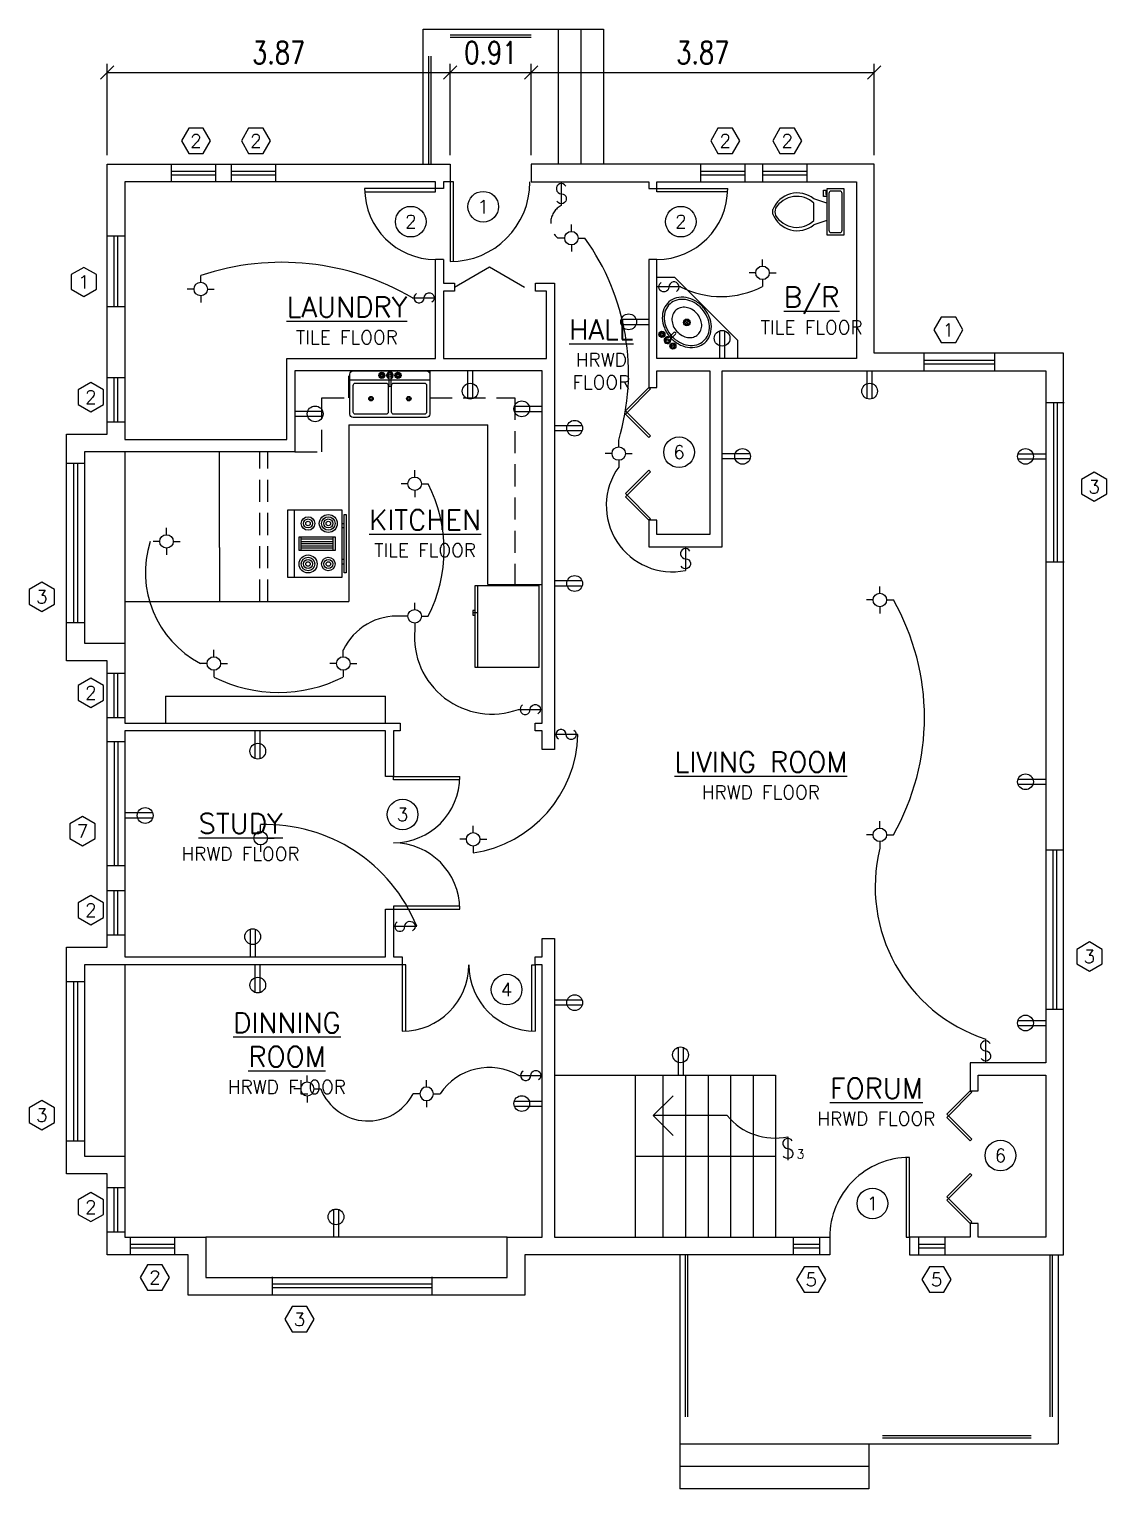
# Model space of a CAD drawing. Header units: metres. Extents: x 121.8 to 148.1, y 162.4 to 178.8.
# Drawn here: x 121.84 to 134, y 162.36 to 178.83 of the extents above; entities that cross this region are included whole.
import ezdxf
from ezdxf.enums import TextEntityAlignment as Align

# ---------------------------------------------------------------- set-up
doc = ezdxf.new("R2010")
doc.units = ezdxf.units.M
doc.linetypes.add('DASHED2', pattern=[0.375, 0.25, -0.125])
doc.linetypes.add('HIDDEN', pattern=[0.375, 0.25, -0.125])
for name, color, linetype in [('Appliances', 3, 'Continuous'), ('Cabinetry', 95, 'Continuous'), ('Deck', 4, 'Continuous'), ('Dimensions', 1, 'Continuous'), ('Doors', 155, 'Continuous'), ('Lighting', 1, 'Continuous'), ('Power', 6, 'Continuous'), ('Stairs', 203, 'Continuous'), ('Text', 7, 'Continuous'), ('Walls', 7, 'Continuous'), ('Windows', 5, 'Continuous')]:
    doc.layers.add(name, color=color, linetype=linetype)
doc.styles.add('ATTR', font='romans.shx', dxfattribs={"width": 0.8, "height": 0.24})
doc.styles.add('SIMPLEX8', font='simplex.shx', dxfattribs={"width": 0.8})
doc.styles.get("Standard").update_dxf_attribs({"font": 'romans.shx'})
doc.dimstyles.new('M-100', dxfattribs={"dimtxt": 0.25, "dimasz": 0.15, "dimexe": 0.1, "dimexo": 0.1, "dimgap": 0.1, "dimtad": 1, "dimzin": 0, "dimdsep": 46, "dimtxsty": 'SIMPLEX8', "dimblk1": 'OBLIQUE', "dimblk2": 'OBLIQUE', "dimsah": 1, "dimcen": 0.09, "dimclrd": 256, "dimclre": 256, "dimclrt": 256, "dimadec": 0, "dimazin": 0, "dimtfac": 1, "dimtdec": 1, "dimtofl": 0, "dimtmove": 0, "dimatfit": 3, "dimldrblk": 'OBLIQUE', "dimfxl": 1, "dimtolj": 1, "dimtzin": 0, "dimarcsym": 0})

# ---------------------------------------------------------------- blocks, each defined once
blk = doc.blocks.new('*B17')
for p, q in [((0.241, -0.152), (0.241, -0.051)), ((-0.254, -0.216), (-0.203, -0.216)), ((-0.254, -0.241), (-0.254, -0.216)), ((-0.178, -0.241), (-0.254, -0.241)), ((-0.203, -0.216), (-0.203, -0.203)), ((-0.178, -0.203), (-0.178, -0.241)), ((-0.102, -0.203), (-0.152, -0.356)), ((0.102, -0.203), (0.152, -0.356)), ((0.102, -0.356), (-0.102, -0.356))]:
    blk.add_line(p, q)
blk.add_lwpolyline([(0.267, -0.203), (0.267, 0), (-0.267, 0), (-0.267, -0.203)], close=True)
for points in [[(-0.241, -0.051), (-0.241, -0.152)], [(0.216, -0.025), (-0.216, -0.025)], [(-0.216, -0.178), (0.216, -0.178)]]:
    blk.add_lwpolyline(points)
for centre, radius, start, end in [((-0.219, -0.048), 0.0225, 81.8699, 188.1301), ((-0.219, -0.156), 0.0225, 171.8699, 278.1301), ((0.219, -0.048), 0.0225, 351.8699, 98.1301), ((0.219, -0.156), 0.0225, 261.8699, 8.1301), ((0.089, -0.548), 0.309, 141.4691, 247.9714), ((0.107, -0.554), 0.288, 136.3677, 238.9468), ((-0.089, -0.548), 0.309, 292.0284, 38.5307), ((-0.107, -0.554), 0.288, 301.053, 43.6321), ((0, -0.708), 0.102, 245.7318, 294.2682), ((0, -0.737), 0.102, 254.8605, 285.1395)]:
    blk.add_arc(centre, radius, start, end)
blk = doc.blocks.new('Faucet - top')
for p, q in [((-4.107, 0.125), (-4.375, 0.125)), ((-3.75, 0.4788), (-3.75, 0.75)), ((-3.5, 0.482), (-3.5, 0.75)), ((-3.1461, 0.125), (-2.875, 0.125)), ((3.143, 0.125), (2.875, 0.125)), ((3.5, 0.4788), (3.5, 0.75)), ((3.75, 0.482), (3.75, 0.75)), ((4.1039, 0.125), (4.375, 0.125)), ((-4.1039, -0.125), (-4.375, -0.125)), ((-3.75, -0.4821), (-3.75, -0.75)), ((-3.5, -0.4789), (-3.5, -0.75)), ((-3.143, -0.125), (-2.875, -0.125)), ((-0.5, -0.8639), (-0.5, -4.5)), ((0.5, -4.5), (0.5, -0.8631)), ((3.1461, -0.125), (2.875, -0.125)), ((3.5, -0.4821), (3.5, -0.75)), ((3.75, -0.4789), (3.75, -0.75)), ((4.107, -0.125), (4.375, -0.125))]:
    blk.add_line(p, q)
for centre, radius in [((-3.625, 0), 1.375), ((-4.625, 0), 0.2795), ((-3.625, 0), 0.5), ((-3.625, 1), 0.2795), ((-2.625, 0), 0.2795), ((0, 0), 0.5), ((3.625, 0), 1.375), ((2.625, 0), 0.2795), ((3.625, 0), 0.5), ((3.625, 1), 0.2795), ((4.625, 0), 0.2795), ((-3.625, -1), 0.2795), ((3.625, -1), 0.2795)]:
    blk.add_circle(centre, radius)
for centre, radius, start, end in [((-3.625, 0), 1, 105.2407, 164.2093), ((-3.625, 0), 1, 16.44125, 74.07887), ((0, 0), 1.5, 289.6514, 250.3603), ((0, 0), 1, 300.3431, 239.7554), ((3.625, 0), 1, 106.12, 164.0884), ((3.625, 0), 1, 16.23422, 73.90469), ((-3.625, 0), 1, 196.2342, 253.9047), ((-3.625, 0), 1, 286.12, 344.0884), ((0, -4.5), 0.5, 180, 0), ((3.625, 0), 1, 196.4413, 254.0789), ((3.625, 0), 1, 285.2407, 344.2093)]:
    blk.add_arc(centre, radius, start, end)
blk = doc.blocks.new('*B18')
for p, q in [((-0.027, -0.301), (0.024, -0.301)), ((-0.002, -0.275), (-0.002, -0.326))]:
    blk.add_line(p, q)
at = {"linetype": 'Continuous'}
for points in [[(-0.312, -0.291, 0.117634), (-0.293, -0.386, 0.104469), (-0.227, -0.474, 0.090016), (-0.131, -0.531, 0.08192), (-0.01, -0.555, 0.08192), (0.112, -0.539, 0.090016), (0.212, -0.488, 0.104469), (0.283, -0.405, 0.117634), (0.309, -0.311, 0.117634), (0.289, -0.215, 0.104469), (0.224, -0.128, 0.090016), (0.127, -0.07, 0.08192), (0.006, -0.046, 0.08192), (-0.116, -0.063, 0.090016), (-0.216, -0.114, 0.104469), (-0.287, -0.197, 0.117634)], [(-0.288, -0.297, 0.118622), (-0.269, -0.383, 0.104678), (-0.207, -0.462, 0.089562), (-0.117, -0.513, 0.081185), (-0.005, -0.533, 0.081185), (0.108, -0.516, 0.089562), (0.199, -0.468, 0.104678), (0.263, -0.391, 0.118622), (0.285, -0.305, 0.118622), (0.265, -0.218, 0.104678), (0.203, -0.139, 0.089562), (0.114, -0.088, 0.081185), (0.002, -0.068, 0.081185), (-0.111, -0.085, 0.089562), (-0.202, -0.134, 0.104678), (-0.266, -0.211, 0.118622)], [(-0.19, -0.299, 0.118283), (-0.177, -0.356, 0.104607), (-0.136, -0.408, 0.089718), (-0.077, -0.441, 0.081436), (-0.003, -0.454, 0.081436), (0.07, -0.443, 0.089718), (0.13, -0.411, 0.104607), (0.172, -0.36, 0.118283), (0.187, -0.303, 0.118283), (0.174, -0.246, 0.104607), (0.133, -0.194, 0.089718), (0.074, -0.16, 0.081436), (0, -0.147, 0.081436), (-0.074, -0.159, 0.089718), (-0.134, -0.191, 0.104607), (-0.176, -0.242, 0.118283)]]:
    blk.add_lwpolyline(points, format="xyb", close=True, dxfattribs=at)
for radius in [0.0381, 0.0254]:
    blk.add_circle((-0.002, -0.301), radius)
at = {"xscale": 0.0254000000000012, "yscale": 0.0254000000000012, "zscale": 0.0254000000000012}
blk.add_blockref('Faucet - top', (0, 0), dxfattribs=at)
blk = doc.blocks.new('*B24')
for p, q in [((0, -0.686), (0.914, -0.686)), ((0.279, -0.711), (0.279, -0.737)), ((0.279, -0.737), (0.33, -0.737)), ((0.305, -0.686), (0.305, -0.737)), ((0.33, -0.737), (0.33, -0.711))]:
    blk.add_line(p, q)
blk.add_lwpolyline([(0, -0.711), (0, 0), (0.914, 0), (0.914, -0.711)], close=True)
blk = doc.blocks.new('*B19')
blk.add_line((-0.4572, -0.1016), (0.4572, -0.1016))
for points in [[(-0.4572, -0.4953), (-0.4572, -0.0381, -0.41421356), (-0.4191, 0), (0.4191, 0, -0.41421356), (0.4572, -0.0381), (0.4572, -0.4953, -0.41421356), (0.4191, -0.5334), (-0.4191, -0.5334, -0.41421356)], [(-0.3937, -0.4953, -0.41421356), (-0.4191, -0.4699), (-0.4191, -0.1651, -0.41421356), (-0.3937, -0.1397), (-0.04445, -0.1397, -0.41421356), (-0.01905, -0.1651), (-0.01905, -0.4699, -0.41421356), (-0.04445, -0.4953)], [(0.04445, -0.4953, -0.41421356), (0.01905, -0.4699), (0.01905, -0.1651, -0.41421356), (0.04445, -0.1397), (0.3937, -0.1397, -0.41421356), (0.4191, -0.1651), (0.4191, -0.4699, -0.41421356), (0.3937, -0.4953)]]:
    blk.add_lwpolyline(points, format="xyb", close=True)
for centre, radius in [((-0.2159, -0.3175), 0.0254), ((-0.2159, -0.3175), 0.0127), ((0.2159, -0.3175), 0.0254), ((0.2159, -0.3175), 0.0127)]:
    blk.add_circle(centre, radius)
at = {"xscale": 0.02540000000000031, "yscale": 0.02540000000000031, "zscale": 0.02540000000000031}
blk.add_blockref('Faucet - top', (0, -0.0508), dxfattribs=at)
blk = doc.blocks.new('*B23')
for p, q in [((-15, -3), (15, -3)), ((-3, -6), (3, -6)), ((-2, -20), (-2, -6)), ((-1, -6), (-1, -20)), ((0, -20), (0, -6)), ((1, -6), (1, -20)), ((2, -20), (2, -6)), ((-9, -24), (-9, -25)), ((-7, -25), (-7, -24)), ((3, -20), (-3, -20)), ((7, -25), (7, -24)), ((9, -24), (9, -25))]:
    blk.add_line(p, q)
for points in [[(-15, -24), (-15, 0), (15, 0), (15, -24)], [(-3, -21), (-3, -5), (3, -5), (3, -21)], [(-13, -26), (-13, -25), (13, -25), (13, -26)]]:
    blk.add_lwpolyline(points, close=True)
for centre, radius in [((-9, -9), 4), ((-9, -9), 3), ((9, -9), 3), ((-9, -9), 2), ((-9, -9), 1), ((9, -9), 2), ((9, -9), 1), ((-9, -18), 3), ((-9, -18), 2), ((-9, -18), 1), ((9, -18), 4), ((9, -18), 3), ((9, -18), 2), ((9, -18), 1)]:
    blk.add_circle(centre, radius)
blk = doc.blocks.new('Receptacle')
for p, q in [((12.31, 1.12), (0, 1.12)), ((12.31, -1.12), (0, -1.12))]:
    blk.add_line(p, q)
blk.add_circle((9, 0), 3.5)
blk = doc.blocks.new('*B20')
blk.add_line((0, 0), (0, -10.5))
blk.add_lwpolyline([(1.95, -1.88, 1.732051), (0, -5.25, -1.732051), (-1.95, -8.62, -1.732051)], format="xyb")
at = {"style": 'ATTR', "width": 0.8, "flags": 9}
blk.add_attdef('ESTCODE', (0, 0), '', height=0.00003, dxfattribs=at)
blk = doc.blocks.new('Lighting fixture')
for p, q in [((-3, 0), (-6, 0)), ((0, 3), (0, 6)), ((3, 0), (6, 0)), ((0, -3), (0, -6))]:
    blk.add_line(p, q)
blk.add_circle((0, 0), 3)
blk = doc.blocks.new('*B22')
blk.add_line((0, 0), (0, -10.5))
blk.add_lwpolyline([(1.95, -1.88, 1.732051), (0, -5.25, -1.732051), (-1.95, -8.62, -1.732051)], format="xyb")
at = {"insert": (3.95, -5.74), "char_height": 4, "width": 3.3694, "attachment_point": 1}
blk.add_mtext('3', dxfattribs=at)
at = {"style": 'ATTR', "width": 0.8, "flags": 9}
blk.add_attdef('ESTCODE', (0, 0), '', height=0.00003, dxfattribs=at)
blk = doc.blocks.new('*B21')
blk.add_line((0, 0), (0, -10.5))
blk.add_lwpolyline([(1.95, -1.88, 1.732051), (0, -5.25, -1.732051), (-1.95, -8.62, -1.732051)], format="xyb")
at = {"style": 'ATTR', "width": 0.8, "flags": 9}
blk.add_attdef('ESTCODE', (0, 0), '', height=0.00003, dxfattribs=at)
blk = doc.blocks.new('*U46')
for p, q in [((-1.3, 0.2), (-1.3, 0)), ((0.5, 0.2), (0.5, 0)), ((-1.3, 0.121), (0.5, 0.121)), ((-1.3, 0.079), (0.5, 0.079))]:
    blk.add_line(p, q)
blk.add_lwpolyline([(0.124, -0.137), (0.041, -0.279), (0.124, -0.422), (0.289, -0.422), (0.371, -0.279), (0.289, -0.137)], close=True)
at = {"color": 7}
blk.add_attdef('SYM.', text='', height=0.15, dxfattribs=at).set_placement((0.278, 0.462), align=Align.MIDDLE_CENTER)
at = {"flags": 9}
for tag, p in [('WIDTH', (-0.004, -0.283)), ('HEIGHT', (-0.004, -0.548)), ('STYLE', (-0.004, -0.813)), ('REF#', (-0.004, -1.078)), ('MANUFACTURER', (-0.004, -1.343)), ('COST', (-0.004, -1.608))]:
    blk.add_attdef(tag, p, '', height=0.15, dxfattribs=at)
blk = doc.blocks.new('*U42')
for p, q in [((-0.1, 0.2), (-0.1, 0)), ((1.7, 0.2), (1.7, 0)), ((-0.1, 0.121), (1.7, 0.121)), ((-0.1, 0.079), (1.7, 0.079))]:
    blk.add_line(p, q)
blk.add_lwpolyline([(0.124, -0.137), (0.041, -0.279), (0.124, -0.422), (0.289, -0.422), (0.371, -0.279), (0.289, -0.137)], close=True)
at = {"color": 7}
blk.add_attdef('SYM.', text='', height=0.15, dxfattribs=at).set_placement((0.278, 0.462), align=Align.MIDDLE_CENTER)
at = {"flags": 9}
for tag, p in [('WIDTH', (-0.004, -0.283)), ('HEIGHT', (-0.004, -0.548)), ('STYLE', (-0.004, -0.813)), ('REF#', (-0.004, -1.078)), ('MANUFACTURER', (-0.004, -1.343)), ('COST', (-0.004, -1.608))]:
    blk.add_attdef(tag, p, '', height=0.15, dxfattribs=at)
blk = doc.blocks.new('*U40')
for p, q in [((0, 0.2), (0, 0)), ((0.3, 0.2), (0.3, 0)), ((0, 0.121), (0.3, 0.121)), ((0, 0.079), (0.3, 0.079))]:
    blk.add_line(p, q)
blk.add_lwpolyline([(0.124, -0.137), (0.041, -0.279), (0.124, -0.422), (0.289, -0.422), (0.371, -0.279), (0.289, -0.137)], close=True)
at = {"color": 7}
blk.add_attdef('SYM.', text='', height=0.15, dxfattribs=at).set_placement((0.278, 0.462), align=Align.MIDDLE_CENTER)
at = {"flags": 9}
for tag, p in [('WIDTH', (-0.004, -0.283)), ('HEIGHT', (-0.004, -0.548)), ('STYLE', (-0.004, -0.813)), ('REF#', (-0.004, -1.078)), ('MANUFACTURER', (-0.004, -1.343)), ('COST', (-0.004, -1.608))]:
    blk.add_attdef(tag, p, '', height=0.15, dxfattribs=at)
blk = doc.blocks.new('*U47')
for p, q in [((-1.3, 0.2), (-1.3, 0)), ((0.5, 0.2), (0.5, 0)), ((-1.3, 0.121), (0.5, 0.121)), ((-1.3, 0.079), (0.5, 0.079))]:
    blk.add_line(p, q)
blk.add_lwpolyline([(-0.18, 0.635), (-0.263, 0.493), (-0.18, 0.35), (-0.015, 0.35), (0.067, 0.493), (-0.015, 0.635)], close=True)
at = {"color": 7}
blk.add_attdef('SYM.', text='', height=0.15, dxfattribs=at).set_placement((0.278, 0.462), align=Align.MIDDLE_CENTER)
at = {"flags": 9}
for tag, p in [('WIDTH', (-0.004, -0.283)), ('HEIGHT', (-0.004, -0.548)), ('STYLE', (-0.004, -0.813)), ('REF#', (-0.004, -1.078)), ('MANUFACTURER', (-0.004, -1.343)), ('COST', (-0.004, -1.608))]:
    blk.add_attdef(tag, p, '', height=0.15, dxfattribs=at)
blk = doc.blocks.new('*U43')
for p, q in [((-0.8, 0.2), (-0.8, 0)), ((0.6, 0.2), (0.6, 0)), ((-0.8, 0.121), (0.6, 0.121)), ((-0.8, 0.079), (0.6, 0.079))]:
    blk.add_line(p, q)
blk.add_lwpolyline([(0.124, -0.137), (0.041, -0.279), (0.124, -0.422), (0.289, -0.422), (0.371, -0.279), (0.289, -0.137)], close=True)
at = {"color": 7}
blk.add_attdef('SYM.', text='', height=0.15, dxfattribs=at).set_placement((0.278, 0.462), align=Align.MIDDLE_CENTER)
at = {"flags": 9}
for tag, p in [('WIDTH', (-0.004, -0.283)), ('HEIGHT', (-0.004, -0.548)), ('STYLE', (-0.004, -0.813)), ('REF#', (-0.004, -1.078)), ('MANUFACTURER', (-0.004, -1.343)), ('COST', (-0.004, -1.608))]:
    blk.add_attdef(tag, p, '', height=0.15, dxfattribs=at)
blk = doc.blocks.new('*U41')
for p, q in [((-1.2, 0.2), (-1.2, 0)), ((0.6, 0.2), (0.6, 0)), ((-1.2, 0.121), (0.6, 0.121)), ((-1.2, 0.079), (0.6, 0.079))]:
    blk.add_line(p, q)
blk.add_lwpolyline([(-0.336, 0.68), (-0.418, 0.538), (-0.336, 0.395), (-0.171, 0.395), (-0.088, 0.538), (-0.171, 0.68)], close=True)
at = {"color": 7}
blk.add_attdef('SYM.', text='', height=0.15, dxfattribs=at).set_placement((0.278, 0.462), align=Align.MIDDLE_CENTER)
at = {"flags": 9}
for tag, p in [('WIDTH', (-0.004, -0.283)), ('HEIGHT', (-0.004, -0.548)), ('STYLE', (-0.004, -0.813)), ('REF#', (-0.004, -1.078)), ('MANUFACTURER', (-0.004, -1.343)), ('COST', (-0.004, -1.608))]:
    blk.add_attdef(tag, p, '', height=0.15, dxfattribs=at)
blk = doc.blocks.new('*U38')
for points in [[(0.018, -0.018), (0, 0), (0.265, 0.265), (0.283, 0.247)], [(0.548, -0.018), (0.283, 0.247), (0.301, 0.265), (0.566, 0)], [(0.952, -0.018), (0.934, 0), (1.199, 0.265), (1.217, 0.247)], [(1.482, -0.018), (1.217, 0.247), (1.235, 0.265), (1.5, 0)]]:
    blk.add_lwpolyline(points, close=True)
blk.add_circle((0.768, -0.34), 0.173)
at = {"color": 7, "flags": 8}
blk.add_attdef('SYM.', text='', height=0.15, dxfattribs=at).set_placement((0.768, -0.34), align=Align.MIDDLE_CENTER)
at = {"flags": 9}
for tag, p in [('WIDTH', (0.471, -1.122)), ('HEIGHT', (0.471, -1.4)), ('STYLE', (0.471, -1.678)), ('REF#', (0.471, -1.956)), ('MANUFACTURER', (0.471, -2.235)), ('COST', (0.471, -2.513))]:
    blk.add_attdef(tag, p, '', height=0.15, dxfattribs=at)
blk = doc.blocks.new('*B27')
for p, q in [((0.037, 0), (0, 0)), ((0, 0), (0, -0.75)), ((0.037, -0.749), (0.037, 0)), ((1.462, 0), (1.5, 0)), ((1.462, -0.749), (1.462, 0)), ((1.5, 0), (1.5, -0.75))]:
    blk.add_line(p, q)
blk.add_circle((1.07, -0.104), 0.173)
for centre, start, end in [((0, 0), 270, 0), ((1.5, 0), 180, 270)]:
    blk.add_arc(centre, 0.75, start, end)
at = {"color": 7, "flags": 8}
blk.add_attdef('SYM.', text='', height=0.15, dxfattribs=at).set_placement((0.323, 0.28), align=Align.MIDDLE_CENTER)
at = {"flags": 9}
for tag, p in [('WIDTH', (0.027, -0.502)), ('HEIGHT', (0.027, -0.78)), ('STYLE', (0.027, -1.059)), ('REF#', (0.027, -1.337)), ('MANUFACTURER', (0.027, -1.615)), ('COST', (0.027, -1.893))]:
    blk.add_attdef(tag, p, '', height=0.15, dxfattribs=at)
blk = doc.blocks.new('Door - French')
for p, q in [((0, 0), (0, 0.75)), ((0.037, 0.749), (0.037, 0)), ((1.462, 0.749), (1.462, 0)), ((1.5, 0), (1.5, 0.75)), ((0.037, 0), (0, 0)), ((1.462, 0), (1.5, 0))]:
    blk.add_line(p, q)
blk.add_circle((0.323, 0.28), 0.173)
for centre, start, end in [((0, 0), 0, 90), ((1.5, 0), 90, 180)]:
    blk.add_arc(centre, 0.75, start, end)
at = {"color": 7, "flags": 8}
blk.add_attdef('SYM.', text='', height=0.15, dxfattribs=at).set_placement((0.323, 0.28), align=Align.MIDDLE_CENTER)
at = {"flags": 9}
for tag, p in [('WIDTH', (0.027, -0.502)), ('HEIGHT', (0.027, -0.78)), ('STYLE', (0.027, -1.059)), ('REF#', (0.027, -1.337)), ('MANUFACTURER', (0.027, -1.615)), ('COST', (0.027, -1.893))]:
    blk.add_attdef(tag, p, '', height=0.15, dxfattribs=at)
blk = doc.blocks.new('*B29')
for p, q in [((-0.038, 0.899), (-0.038, 0)), ((0, 0), (0, 0.9)), ((-0.038, 0), (0, 0))]:
    blk.add_line(p, q)
blk.add_circle((-0.373, 0.28), 0.173)
blk.add_arc((0, 0), 0.9, 90, 180)
at = {"color": 7, "flags": 8}
blk.add_attdef('SYM.', text='', height=0.15, dxfattribs=at).set_placement((0.323, 0.28), align=Align.MIDDLE_CENTER)
at = {"flags": 9}
for tag, p in [('WIDTH', (0.027, -0.502)), ('HEIGHT', (0.027, -0.78)), ('STYLE', (0.027, -1.059)), ('REF#', (0.027, -1.337)), ('MANUFACTURER', (0.027, -1.615)), ('COST', (0.027, -1.893))]:
    blk.add_attdef(tag, p, '', height=0.15, dxfattribs=at)
blk = doc.blocks.new('*B30')
for p, q in [((-0.038, 0.799), (-0.038, 0)), ((0, 0), (0, 0.8)), ((-0.038, 0), (0, 0))]:
    blk.add_line(p, q)
blk.add_circle((-0.373, 0.28), 0.173)
blk.add_arc((0, 0), 0.8, 90, 180)
at = {"color": 7, "flags": 8}
blk.add_attdef('SYM.', text='', height=0.15, dxfattribs=at).set_placement((0.323, 0.28), align=Align.MIDDLE_CENTER)
at = {"flags": 9}
for tag, p in [('WIDTH', (0.027, -0.502)), ('HEIGHT', (0.027, -0.78)), ('STYLE', (0.027, -1.059)), ('REF#', (0.027, -1.337)), ('MANUFACTURER', (0.027, -1.615)), ('COST', (0.027, -1.893))]:
    blk.add_attdef(tag, p, '', height=0.15, dxfattribs=at)
blk = doc.blocks.new('*B31')
for p, q in [((-0.038, 0), (0, 0)), ((0, 0), (0, -0.8)), ((-0.038, -0.799), (-0.038, 0))]:
    blk.add_line(p, q)
blk.add_circle((-0.373, -0.271), 0.173)
blk.add_arc((0, 0), 0.8, 180, 270)
at = {"color": 7, "flags": 8}
blk.add_attdef('SYM.', text='', height=0.15, dxfattribs=at).set_placement((0.323, 0.28), align=Align.MIDDLE_CENTER)
at = {"flags": 9}
for tag, p in [('WIDTH', (0.027, -0.502)), ('HEIGHT', (0.027, -0.78)), ('STYLE', (0.027, -1.059)), ('REF#', (0.027, -1.337)), ('MANUFACTURER', (0.027, -1.615)), ('COST', (0.027, -1.893))]:
    blk.add_attdef(tag, p, '', height=0.15, dxfattribs=at)
blk = doc.blocks.new('*B32')
for p, q in [((0.037, 0), (0, 0)), ((0, 0), (0, -0.9)), ((0.037, -0.899), (0.037, 0))]:
    blk.add_line(p, q)
blk.add_circle((0.418, -0.38), 0.173)
blk.add_arc((0, 0), 0.9, 270, 0)
at = {"color": 7, "flags": 8}
blk.add_attdef('SYM.', text='', height=0.15, dxfattribs=at).set_placement((0.323, 0.28), align=Align.MIDDLE_CENTER)
at = {"flags": 9}
for tag, p in [('WIDTH', (0.027, -0.502)), ('HEIGHT', (0.027, -0.78)), ('STYLE', (0.027, -1.059)), ('REF#', (0.027, -1.337)), ('MANUFACTURER', (0.027, -1.615)), ('COST', (0.027, -1.893))]:
    blk.add_attdef(tag, p, '', height=0.15, dxfattribs=at)
blk = doc.blocks.new('*U48')
for p, q in [((0, 0.2), (0, 0)), ((0.5, 0.2), (0.5, 0)), ((0, 0.121), (0.5, 0.121)), ((0, 0.079), (0.5, 0.079))]:
    blk.add_line(p, q)
blk.add_lwpolyline([(0.196, 0.605), (0.114, 0.462), (0.196, 0.319), (0.361, 0.319), (0.443, 0.462), (0.361, 0.605)], close=True)
at = {"color": 7}
blk.add_attdef('SYM.', text='', height=0.15, dxfattribs=at).set_placement((0.278, 0.462), align=Align.MIDDLE_CENTER)
at = {"flags": 9}
for tag, p in [('WIDTH', (-0.004, -0.283)), ('HEIGHT', (-0.004, -0.548)), ('STYLE', (-0.004, -0.813)), ('REF#', (-0.004, -1.078)), ('MANUFACTURER', (-0.004, -1.343)), ('COST', (-0.004, -1.608))]:
    blk.add_attdef(tag, p, '', height=0.15, dxfattribs=at)
blk = doc.blocks.new('*U49')
for p, q in [((0, 0.2), (0, 0)), ((0.5, 0.2), (0.5, 0)), ((0, 0.121), (0.5, 0.121)), ((0, 0.079), (0.5, 0.079))]:
    blk.add_line(p, q)
blk.add_lwpolyline([(0.196, -0.112), (0.114, -0.255), (0.196, -0.398), (0.361, -0.398), (0.443, -0.255), (0.361, -0.112)], close=True)
at = {"color": 7}
blk.add_attdef('SYM.', text='', height=0.15, dxfattribs=at).set_placement((0.278, 0.462), align=Align.MIDDLE_CENTER)
at = {"flags": 9}
for tag, p in [('WIDTH', (-0.004, -0.283)), ('HEIGHT', (-0.004, -0.548)), ('STYLE', (-0.004, -0.813)), ('REF#', (-0.004, -1.078)), ('MANUFACTURER', (-0.004, -1.343)), ('COST', (-0.004, -1.608))]:
    blk.add_attdef(tag, p, '', height=0.15, dxfattribs=at)
blk = doc.blocks.new('*U50')
for p, q in [((0, 0.2), (0, 0)), ((0.5, 0.2), (0.5, 0)), ((0, 0.121), (0.5, 0.121)), ((0, 0.079), (0.5, 0.079))]:
    blk.add_line(p, q)
blk.add_lwpolyline([(0.196, 0.527), (0.114, 0.384), (0.196, 0.241), (0.361, 0.241), (0.443, 0.384), (0.361, 0.527)], close=True)
at = {"color": 7}
blk.add_attdef('SYM.', text='', height=0.15, dxfattribs=at).set_placement((0.278, 0.462), align=Align.MIDDLE_CENTER)
at = {"flags": 9}
for tag, p in [('WIDTH', (-0.004, -0.283)), ('HEIGHT', (-0.004, -0.548)), ('STYLE', (-0.004, -0.813)), ('REF#', (-0.004, -1.078)), ('MANUFACTURER', (-0.004, -1.343)), ('COST', (-0.004, -1.608))]:
    blk.add_attdef(tag, p, '', height=0.15, dxfattribs=at)
blk = doc.blocks.new('*U51')
for p, q in [((0, 0.2), (0, 0)), ((0.8, 0.2), (0.8, 0)), ((0, 0.121), (0.8, 0.121)), ((0, 0.079), (0.8, 0.079))]:
    blk.add_line(p, q)
blk.add_lwpolyline([(0.196, 0.605), (0.114, 0.462), (0.196, 0.319), (0.361, 0.319), (0.443, 0.462), (0.361, 0.605)], close=True)
at = {"color": 7}
blk.add_attdef('SYM.', text='', height=0.15, dxfattribs=at).set_placement((0.278, 0.462), align=Align.MIDDLE_CENTER)
at = {"flags": 9}
for tag, p in [('WIDTH', (-0.004, -0.283)), ('HEIGHT', (-0.004, -0.548)), ('STYLE', (-0.004, -0.813)), ('REF#', (-0.004, -1.078)), ('MANUFACTURER', (-0.004, -1.343)), ('COST', (-0.004, -1.608))]:
    blk.add_attdef(tag, p, '', height=0.15, dxfattribs=at)
blk = doc.blocks.new('_OBLIQUE')
at = {"color": 0, "linetype": 'ByBlock'}
blk.add_line((-0.5, -0.5), (0.5, 0.5), dxfattribs=at)
blk = doc.blocks.new('*D60')
at = {"lineweight": -2, "transparency": 16777216}
for p, q in [((122.719, 177.41), (122.719, 178.444)), ((122.719, 178.344), (126.589, 178.344)), ((126.589, 177.41), (126.589, 178.444))]:
    blk.add_line(p, q, dxfattribs=at)
at = {"layer": 'Defpoints', "color": 0, "transparency": 16777216}
for p in [(126.589, 178.344), (122.719, 177.31), (126.589, 177.31)]:
    blk.add_point(p, dxfattribs=at)
at = {"lineweight": -2, "transparency": 16777216, "xscale": 0.15, "yscale": 0.15, "zscale": 0.15, "rotation": 180}
blk.add_blockref('_OBLIQUE', (122.719, 178.344), dxfattribs=at)
at = {"lineweight": -2, "transparency": 16777216, "xscale": 0.15, "yscale": 0.15, "zscale": 0.15}
blk.add_blockref('_OBLIQUE', (126.589, 178.344), dxfattribs=at)
at = {"transparency": 16777216, "insert": (124.654, 178.569), "char_height": 0.25, "attachment_point": 5, "style": 'SIMPLEX8'}
blk.add_mtext('\\A1;3.87', dxfattribs=at)
blk = doc.blocks.new('*D61')
at = {"lineweight": -2, "transparency": 16777216}
for p, q in [((126.589, 177.41), (126.589, 178.444)), ((126.589, 178.344), (127.504, 178.344)), ((127.504, 177.41), (127.504, 178.444))]:
    blk.add_line(p, q, dxfattribs=at)
at = {"layer": 'Defpoints', "color": 0, "transparency": 16777216}
for p in [(127.504, 178.344), (126.589, 177.31), (127.504, 177.31)]:
    blk.add_point(p, dxfattribs=at)
at = {"lineweight": -2, "transparency": 16777216, "xscale": 0.15, "yscale": 0.15, "zscale": 0.15, "rotation": 180}
blk.add_blockref('_OBLIQUE', (126.589, 178.344), dxfattribs=at)
at = {"lineweight": -2, "transparency": 16777216, "xscale": 0.15, "yscale": 0.15, "zscale": 0.15}
blk.add_blockref('_OBLIQUE', (127.504, 178.344), dxfattribs=at)
at = {"transparency": 16777216, "insert": (127.047, 178.569), "char_height": 0.25, "attachment_point": 5, "style": 'SIMPLEX8'}
blk.add_mtext('\\A1;0.91', dxfattribs=at)
blk = doc.blocks.new('*D62')
at = {"lineweight": -2, "transparency": 16777216}
for p, q in [((127.504, 177.41), (127.504, 178.444)), ((127.504, 178.344), (131.374, 178.344)), ((131.374, 177.41), (131.374, 178.444))]:
    blk.add_line(p, q, dxfattribs=at)
at = {"layer": 'Defpoints', "color": 0, "transparency": 16777216}
for p in [(131.374, 178.344), (127.504, 177.31), (131.374, 177.31)]:
    blk.add_point(p, dxfattribs=at)
at = {"lineweight": -2, "transparency": 16777216, "xscale": 0.15, "yscale": 0.15, "zscale": 0.15, "rotation": 180}
blk.add_blockref('_OBLIQUE', (127.504, 178.344), dxfattribs=at)
at = {"lineweight": -2, "transparency": 16777216, "xscale": 0.15, "yscale": 0.15, "zscale": 0.15}
blk.add_blockref('_OBLIQUE', (131.374, 178.344), dxfattribs=at)
at = {"transparency": 16777216, "insert": (129.439, 178.569), "char_height": 0.25, "attachment_point": 5, "style": 'SIMPLEX8'}
blk.add_mtext('\\A1;3.87', dxfattribs=at)

msp = doc.modelspace()

# ---------------------------------------------------------------- linework, layer by layer
msp.add_line((127.625, 171.001), (127.625, 171.001))
at = {"layer": 'Cabinetry'}
for p, q in [((125.446, 174.367), (127.015, 174.367)), ((125.446, 174.367), (125.446, 172.373)), ((127.015, 172.563), (127.015, 174.367)), ((122.919, 174.062), (122.919, 171.903)), ((123.986, 172.982), (123.986, 174.062)), ((123.986, 172.982), (123.986, 172.373)), ((127.015, 172.563), (127.015, 172.792)), ((127.015, 172.563), (127.625, 172.563)), ((122.919, 172.373), (123.986, 172.373)), ((123.986, 172.373), (124.443, 172.373)), ((124.532, 172.373), (125.446, 172.373)), ((122.919, 168.271), (122.919, 166.112)), ((127.231, 165.197), (123.834, 165.197))]:
    msp.add_line(p, q, dxfattribs=at)
at = {"layer": 'Cabinetry', "linetype": 'DASHED2'}
for p, q in [((124.443, 172.373), (124.443, 174.062)), ((124.532, 172.373), (124.532, 174.062)), ((124.443, 172.373), (124.532, 172.373))]:
    msp.add_line(p, q, dxfattribs=at)
at = {"layer": 'Cabinetry'}
msp.add_lwpolyline([(129.835, 175.116), (129.835, 175.319), (129.123, 176.03), (128.92, 176.03)], dxfattribs=at)
at = {"layer": 'Cabinetry', "linetype": 'HIDDEN'}
for points in [[(124.837, 174.062), (125.142, 174.062), (125.142, 174.672), (125.446, 174.672), (125.446, 174.976)], [(126.361, 174.976), (126.361, 174.672), (127.32, 174.672), (127.32, 172.563)]]:
    msp.add_lwpolyline(points, dxfattribs=at)
at = {"layer": 'Deck'}
for p, q in [((126.285, 177.31), (126.285, 178.834)), ((126.285, 178.834), (128.317, 178.834)), ((127.809, 178.834), (127.809, 177.31)), ((128.063, 178.834), (128.063, 177.31)), ((128.317, 178.834), (128.317, 177.31)), ((126.589, 178.77), (127.504, 178.77)), ((126.589, 178.745), (127.504, 178.745)), ((126.348, 177.31), (126.348, 178.529)), ((126.374, 177.31), (126.374, 178.529)), ((129.18, 164.997), (129.18, 162.356)), ((129.244, 163.169), (129.244, 164.997)), ((129.269, 163.169), (129.269, 164.997)), ((133.359, 163.169), (133.359, 164.997)), ((133.384, 163.169), (133.384, 164.997)), ((133.447, 164.997), (133.447, 162.864)), ((129.18, 162.864), (133.447, 162.864)), ((131.314, 162.864), (131.314, 162.356)), ((133.143, 162.953), (131.466, 162.953)), ((133.143, 162.927), (131.466, 162.927)), ((129.18, 162.61), (131.314, 162.61)), ((131.314, 162.356), (129.18, 162.356))]:
    msp.add_line(p, q, dxfattribs=at)
at = {"layer": 'Dimensions'}
for p, q in [((126.637, 175.922), (127.033, 176.151)), ((127.033, 176.151), (127.429, 175.922)), ((123.376, 171.306), (125.86, 171.306)), ((123.376, 171.306), (123.376, 171.001)), ((125.86, 171.001), (125.86, 171.306)), ((128.878, 166.569), (129.103, 166.794)), ((129.714, 166.569), (128.878, 166.569)), ((128.878, 166.569), (129.103, 166.344))]:
    msp.add_line(p, q, dxfattribs=at)
at = {"layer": 'Lighting', "linetype": 'HIDDEN'}
msp.add_arc((127.944, 176.647), 0.221, 117.2875, 230.8636, dxfattribs=at)
at = {"layer": 'Lighting'}
for centre, radius, start, end in [((125.985, 174.948), 2.616, 343.271, 35.7054), ((124.692, 173.308), 2.894, 59.4544, 108.4765), ((129.645, 176.818), 1.003, 242.9686, 297.8191), ((129.097, 173.455), 0.747, 144.303, 281.4042), ((124.88, 172.954), 1.641, 332.8927, 27.1073), ((124.311, 172.701), 1.161, 162.448, 242.2637), ((129.26, 171.065), 2.68, 330.3647, 29.6353), ((125.988, 171.539), 0.669, 85.8383, 154.6889), ((127.06, 171.977), 0.875, 174.9401, 289.955), ((124.653, 172.965), 1.619, 243.1814, 296.8186), ((126.641, 170.909), 1.39, 278.6042, 358.4285), ((124.507, 168.015), 1.84, 22.0761, 91.7797), ((133.195, 169.153), 1.811, 166.1317, 251.8439), ((127.03, 166.448), 0.664, 59.7582, 146.5484), ((125.663, 167.083), 0.575, 201.7787, 332.1366), ((130.252, 167.012), 0.697, 219.4908, 282.1023)]:
    msp.add_arc(centre, radius, start, end, dxfattribs=at)
at = {"layer": 'Stairs'}
for p, q in [((127.765, 167.026), (130.26, 167.026)), ((128.679, 165.197), (128.679, 167.026)), ((128.99, 167.026), (128.99, 165.197)), ((129.244, 167.026), (129.244, 165.197)), ((129.498, 167.026), (129.498, 165.197)), ((129.752, 167.026), (129.752, 165.197)), ((130.006, 167.026), (130.006, 165.197)), ((130.26, 167.026), (130.26, 165.197)), ((128.679, 166.112), (130.26, 166.112))]:
    msp.add_line(p, q, dxfattribs=at)
at = {"layer": 'Walls'}
for p, q in [((126.589, 177.31), (126.589, 177.11)), ((127.504, 177.31), (127.504, 177.11)), ((126.424, 177.11), (122.919, 177.11)), ((122.919, 177.11), (122.919, 174.202)), ((126.424, 177.034), (126.424, 177.11)), ((126.513, 177.034), (126.424, 177.034)), ((126.589, 177.11), (126.513, 177.11)), ((126.513, 177.11), (126.513, 177.034)), ((127.504, 177.11), (128.831, 177.11)), ((128.831, 177.11), (128.831, 177.034)), ((128.831, 177.034), (128.92, 177.034)), ((128.92, 177.034), (128.92, 177.11)), ((128.92, 177.11), (131.174, 177.11)), ((131.174, 177.11), (131.174, 175.116)), ((126.424, 175.116), (126.424, 176.234)), ((126.513, 176.234), (126.424, 176.234)), ((126.513, 176.234), (126.513, 175.967)), ((128.92, 176.234), (128.831, 176.234)), ((128.831, 176.234), (128.831, 174.79)), ((128.92, 175.116), (128.92, 176.234)), ((126.513, 175.967), (126.637, 175.967)), ((126.637, 175.878), (126.513, 175.878)), ((126.513, 175.878), (126.513, 175.116)), ((126.637, 175.967), (126.637, 175.878)), ((127.552, 175.878), (127.552, 175.967)), ((127.552, 175.967), (127.765, 175.967)), ((127.676, 175.878), (127.552, 175.878)), ((127.676, 175.116), (127.676, 175.878)), ((127.765, 175.967), (127.765, 170.703)), ((124.748, 174.202), (124.748, 175.116)), ((124.748, 175.116), (126.424, 175.116)), ((126.513, 175.116), (127.676, 175.116)), ((131.174, 175.116), (128.92, 175.116)), ((127.625, 174.976), (124.837, 174.976)), ((124.837, 174.976), (124.837, 174.062)), ((127.625, 171.001), (127.625, 174.976)), ((128.92, 174.79), (128.92, 174.976)), ((128.92, 174.976), (129.519, 174.976)), ((129.519, 174.976), (129.519, 173.128)), ((129.659, 172.989), (129.659, 174.976)), ((129.659, 174.976), (133.308, 174.976)), ((133.308, 174.976), (133.308, 167.166)), ((128.831, 174.79), (128.92, 174.79)), ((122.919, 174.202), (124.748, 174.202)), ((124.837, 174.062), (122.462, 174.062)), ((122.462, 174.062), (122.462, 171.903)), ((128.92, 173.29), (128.831, 173.29)), ((128.831, 173.29), (128.831, 172.989)), ((128.92, 173.128), (128.92, 173.29)), ((129.519, 173.128), (128.92, 173.128)), ((128.831, 172.989), (129.659, 172.989)), ((122.462, 171.903), (122.919, 171.903)), ((122.919, 171.903), (122.919, 171.001)), ((122.919, 171.001), (126.025, 171.001)), ((125.86, 170.912), (122.919, 170.912)), ((122.919, 170.912), (122.919, 168.36)), ((125.86, 170.398), (125.86, 170.912)), ((126.025, 170.912), (125.948, 170.912)), ((125.948, 170.912), (125.948, 170.398)), ((126.025, 171.001), (126.025, 170.912)), ((127.549, 170.912), (127.549, 171.001)), ((127.549, 171.001), (127.625, 171.001)), ((127.625, 170.912), (127.549, 170.912)), ((127.625, 170.703), (127.625, 170.912)), ((127.765, 170.703), (127.625, 170.703)), ((125.948, 170.398), (125.86, 170.398)), ((125.86, 168.36), (125.86, 168.898)), ((125.86, 168.898), (125.948, 168.898)), ((125.948, 168.898), (125.948, 168.36)), ((127.625, 168.36), (127.625, 168.569)), ((127.625, 168.569), (127.765, 168.569)), ((127.765, 168.569), (127.765, 165.197)), ((126.049, 168.271), (122.462, 168.271)), ((122.462, 168.271), (122.462, 166.112)), ((122.919, 168.36), (125.86, 168.36)), ((125.948, 168.36), (126.049, 168.36)), ((126.049, 168.36), (126.049, 168.271)), ((127.549, 168.271), (127.549, 168.36)), ((127.549, 168.36), (127.625, 168.36)), ((127.625, 168.271), (127.549, 168.271)), ((127.625, 165.197), (127.625, 168.271)), ((133.308, 167.166), (132.457, 167.166)), ((132.457, 167.166), (132.457, 166.85)), ((132.546, 166.85), (132.546, 167.026)), ((132.546, 167.026), (133.308, 167.026)), ((133.308, 167.026), (133.308, 165.197)), ((132.457, 166.85), (132.546, 166.85)), ((122.462, 166.112), (122.919, 166.112)), ((122.919, 166.112), (122.919, 165.197)), ((132.546, 165.35), (132.457, 165.35)), ((132.457, 165.35), (132.457, 165.197)), ((132.546, 165.197), (132.546, 165.35)), ((122.919, 165.197), (123.834, 165.197)), ((123.834, 165.197), (123.834, 164.74)), ((127.231, 165.197), (127.625, 165.197)), ((127.231, 164.74), (127.231, 165.197)), ((127.765, 165.197), (130.871, 165.197)), ((130.871, 165.197), (130.871, 164.997)), ((132.457, 165.197), (131.771, 165.197)), ((131.771, 165.197), (131.771, 164.997)), ((133.308, 165.197), (132.546, 165.197)), ((123.834, 164.74), (127.231, 164.74))]:
    msp.add_line(p, q, dxfattribs=at)
for points in [[(130.871, 164.997), (127.431, 164.997), (127.431, 164.54), (123.634, 164.54), (123.634, 164.997), (122.719, 164.997), (122.719, 165.912), (122.262, 165.912), (122.262, 168.471), (122.719, 168.471), (122.719, 171.703), (122.262, 171.703), (122.262, 174.262), (122.719, 174.262), (122.719, 177.31), (126.589, 177.31)], [(131.771, 164.997), (133.508, 164.997), (133.508, 175.176), (131.374, 175.176), (131.374, 177.31), (127.504, 177.31)]]:
    msp.add_lwpolyline(points, dxfattribs=at)

# ---------------------------------------------------------------- block references
at = {"layer": 'Appliances'}
for name, p, xscale, yscale, zscale, rotation in [('*B17', (131.035, 176.772), 0.9670142857139581, 0.9670142857139581, 0.9670142857139581, 269.9999999999994), ('*B18', (129.04, 175.323), 0.9874250000002635, 0.9874250000002635, 0.9874250000002635, 132.895083673934), ('*B23', (124.757, 173.025), 0.02539999999999765, 0.02539999999999765, 0.02539999999999765, 90), ('*B24', (127.591, 172.554), 1.01158260869579, 1.01158260869579, 1.01158260869579, 270)]:
    msp.add_blockref(name, p, dxfattribs=dict(at, xscale=xscale, yscale=yscale, zscale=zscale, rotation=rotation))
at = {"layer": 'Appliances', "xscale": 0.9874250000002576, "yscale": 0.9874250000002576, "zscale": 0.9874250000002576}
msp.add_blockref('*B19', (125.909, 174.976), dxfattribs=at)
at = {"layer": 'Doors'}
ref = msp.add_blockref('*B30', (126.424, 177.034), dxfattribs=dict(at, rotation=90))
ref.add_attrib('SYM.', '2', dxfattribs={"layer": '0', "color": 7, "height": 0.15, "flags": 8}).set_placement((126.145, 176.661), align=Align.MIDDLE_CENTER)
ref = msp.add_blockref('*B29', (126.589, 177.11), dxfattribs=dict(at, rotation=180))
ref.add_attrib('SYM.', '1', dxfattribs={"layer": '0', "color": 7, "height": 0.15, "flags": 8}).set_placement((126.962, 176.83), align=Align.MIDDLE_CENTER)
ref = msp.add_blockref('*B31', (128.92, 177.034), dxfattribs=dict(at, rotation=90))
ref.add_attrib('SYM.', '2', dxfattribs={"layer": '0', "color": 7, "height": 0.15, "flags": 8}).set_placement((129.192, 176.661), align=Align.MIDDLE_CENTER)
ref = msp.add_blockref('*U38', (128.831, 173.29), dxfattribs=dict(at, rotation=90))
ref.add_attrib('SYM.', '6', dxfattribs={"layer": '0', "color": 7, "height": 0.15, "flags": 8}).set_placement((129.171, 174.058), align=Align.MIDDLE_CENTER)
ref = msp.add_blockref('*B27', (125.948, 168.898), dxfattribs=dict(at, rotation=89.9999999999985))
ref.add_attrib('SYM.', '3', dxfattribs={"layer": '0', "color": 7, "height": 0.15, "flags": 8}).set_placement((126.052, 169.968), align=Align.MIDDLE_CENTER)
ref = msp.add_blockref('Door - French', (127.549, 168.271), dxfattribs=dict(at, rotation=180))
ref.add_attrib('SYM.', '4', dxfattribs={"layer": '0', "color": 7, "height": 0.15, "flags": 8}).set_placement((127.225, 167.991), align=Align.MIDDLE_CENTER)
ref = msp.add_blockref('*U38', (132.457, 165.35), dxfattribs=dict(at, rotation=90))
ref.add_attrib('SYM.', '6', dxfattribs={"layer": '0', "color": 7, "height": 0.15, "flags": 8}).set_placement((132.797, 166.118), align=Align.MIDDLE_CENTER)
ref = msp.add_blockref('*B32', (131.771, 165.197), dxfattribs=dict(at, rotation=180))
ref.add_attrib('SYM.', '1', dxfattribs={"layer": '0', "color": 7, "height": 0.15, "flags": 8}).set_placement((131.353, 165.578), align=Align.MIDDLE_CENTER)
at = {"layer": 'Lighting'}
for name, p, xscale, yscale, zscale in [('*B21', (127.843, 177.11), 0.02539999999999054, 0.02539999999999054, 0.02539999999999054), ('Lighting fixture', (127.957, 176.475), 0.02539999999999054, 0.02539999999999054, 0.02539999999999054), ('Lighting fixture', (130.113, 176.083), 0.02539999999999054, 0.02539999999999054, 0.02539999999999054), ('Lighting fixture', (123.775, 175.9), 0.02539999999999054, 0.02539999999999054, 0.02539999999999054), ('Lighting fixture', (128.491, 174.043), 0.02539999999999054, 0.02539999999999054, 0.02539999999999054), ('Lighting fixture', (126.189, 173.702), 0.02539999999999054, 0.02539999999999054, 0.02539999999999054), ('Lighting fixture', (123.389, 173.051), 0.02539999999999054, 0.02539999999999054, 0.02539999999999054), ('*B21', (129.245, 172.989), 0.02539999999999054, 0.02539999999999054, 0.02539999999999054), ('Lighting fixture', (131.437, 172.39), 0.02539999999999054, 0.02539999999999054, 0.02539999999999054), ('Lighting fixture', (126.189, 172.206), 0.02539999999999054, 0.02539999999999054, 0.02539999999999054), ('Lighting fixture', (123.923, 171.673), 0.02539999999999054, 0.02539999999999054, 0.02539999999999054), ('Lighting fixture', (125.383, 171.673), 0.02539999999999054, 0.02539999999999054, 0.02539999999999054), ('Lighting fixture', (131.437, 169.739), 0.02539999999999054, 0.02539999999999054, 0.02539999999999054), ('Lighting fixture', (124.45, 169.701), 0.02539999999999054, 0.02539999999999054, 0.02539999999999054), ('Lighting fixture', (126.849, 169.688), 0.02539999999999054, 0.02539999999999054, 0.02539999999999054), ('*B20', (132.63, 167.432), 0.0254000000000012, 0.0254000000000012, 0.0254000000000012), ('*B22', (130.398, 166.331), 0.02539999999999054, 0.02539999999999054, 0.02539999999999054)]:
    msp.add_blockref(name, p, dxfattribs=dict(at, xscale=xscale, yscale=yscale, zscale=zscale))
for name, p, xscale, yscale, zscale, rotation in [('*B20', (126.162, 175.8), 0.0254000000000012, 0.0254000000000012, 0.0254000000000012, 90), ('*B20', (129.19, 175.924), 0.02539999999999054, 0.02539999999999054, 0.02539999999999054, 270), ('*B20', (127.359, 171.155), 0.0254000000000012, 0.0254000000000012, 0.0254000000000012, 90), ('*B20', (128.03, 170.871), -0.02540000000000121, 0.02539999999999054, 0.0254, 269.9795319690015), ('*B20', (125.945, 168.706), 0.0254000000000012, 0.0254000000000012, 0.0254000000000012, 90), ('Lighting fixture', (124.977, 166.87), -0.02539999999999054, 0.02539999999999054, 0.0254, 90), ('Lighting fixture', (126.323, 166.815), -0.02539999999999054, 0.02539999999999054, 0.0254, 90), ('*B20', (127.365, 167.022), 0.0254000000000012, 0.0254000000000012, 0.0254000000000012, 90)]:
    msp.add_blockref(name, p, dxfattribs=dict(at, xscale=xscale, yscale=yscale, zscale=zscale, rotation=rotation))
at = {"layer": 'Power', "xscale": 0.02539999999999054, "yscale": 0.02539999999999054, "zscale": 0.02539999999999054}
for p, rotation in [((128.831, 175.53), 180), ((129.657, 175.116), 90), ((126.815, 174.976), 270), ((131.321, 174.976), 270), ((127.625, 174.548), 180), ((133.308, 174.011), 180), ((124.418, 170.912), 270), ((133.308, 170.338), 180), ((124.361, 168.36), 90), ((124.418, 168.271), 270), ((133.308, 167.614), 180), ((129.188, 167.026), 90), ((127.625, 166.705), 180), ((125.301, 165.197), 90)]:
    msp.add_blockref('Receptacle', p, dxfattribs=dict(at, rotation=rotation))
for p in [(124.837, 174.491), (127.765, 174.329), (129.659, 174.011), (127.765, 172.576), (122.919, 169.957), (127.765, 167.844)]:
    msp.add_blockref('Receptacle', p, dxfattribs=at)
at = {"layer": 'Windows'}
for name, p, values in [('*U48', (123.443, 177.11), {'SYM.': '2'}), ('*U48', (124.119, 177.11), {'SYM.': '2'}), ('*U48', (129.414, 177.11), {'SYM.': '2'}), ('*U48', (130.114, 177.11), {'SYM.': '2'}), ('*U51', (131.931, 174.976), {'SYM.': '1'})]:
    msp.add_blockref(name, p, dxfattribs=at).add_auto_attribs(values)
ref = msp.add_blockref('*U51', (122.919, 175.702), dxfattribs=dict(at, rotation=90))
ref.add_attrib('SYM.', '1', dxfattribs={"layer": '0', "color": 7, "height": 0.15}).set_placement((122.457, 175.98), align=Align.MIDDLE_CENTER)
ref = msp.add_blockref('*U50', (122.919, 174.402), dxfattribs=dict(at, rotation=90))
ref.add_attrib('SYM.', '2', dxfattribs={"layer": '0', "color": 7, "height": 0.15}).set_placement((122.535, 174.68), align=Align.MIDDLE_CENTER)
ref = msp.add_blockref('*U41', (133.317, 173.416), dxfattribs=dict(at, rotation=270))
ref.add_attrib('SYM.', '3', dxfattribs={"layer": '0', "color": 7, "height": 0.15}).set_placement((133.854, 173.669), align=Align.MIDDLE_CENTER)
ref = msp.add_blockref('*U46', (122.262, 172.632), dxfattribs=dict(at, rotation=270))
ref.add_attrib('SYM.', '3', dxfattribs={"layer": '0', "color": 7, "height": 0.15}).set_placement((121.982, 172.426), align=Align.MIDDLE_CENTER)
ref = msp.add_blockref('*U50', (122.919, 171.063), dxfattribs=dict(at, rotation=90))
ref.add_attrib('SYM.', '2', dxfattribs={"layer": '0', "color": 7, "height": 0.15}).set_placement((122.535, 171.342), align=Align.MIDDLE_CENTER)
ref = msp.add_blockref('*U43', (122.719, 169.987), dxfattribs=dict(at, rotation=270))
ref.add_attrib('SYM.', '7', dxfattribs={"layer": '0', "color": 7, "height": 0.15}).set_placement((122.44, 169.781), align=Align.MIDDLE_CENTER)
ref = msp.add_blockref('*U47', (133.308, 168.266), dxfattribs=dict(at, rotation=270))
ref.add_attrib('SYM.', '3', dxfattribs={"layer": '0', "color": 7, "height": 0.15}).set_placement((133.8, 168.364), align=Align.MIDDLE_CENTER)
ref = msp.add_blockref('*U50', (122.919, 168.61), dxfattribs=dict(at, rotation=90))
ref.add_attrib('SYM.', '2', dxfattribs={"layer": '0', "color": 7, "height": 0.15}).set_placement((122.535, 168.889), align=Align.MIDDLE_CENTER)
ref = msp.add_blockref('*U46', (122.262, 166.781), dxfattribs=dict(at, rotation=270))
ref.add_attrib('SYM.', '3', dxfattribs={"layer": '0', "color": 7, "height": 0.15}).set_placement((121.982, 166.575), align=Align.MIDDLE_CENTER)
ref = msp.add_blockref('*U50', (122.919, 165.258), dxfattribs=dict(at, rotation=90))
ref.add_attrib('SYM.', '2', dxfattribs={"layer": '0', "color": 7, "height": 0.15}).set_placement((122.535, 165.536), align=Align.MIDDLE_CENTER)
ref = msp.add_blockref('*U49', (122.979, 164.997), dxfattribs=at)
ref.add_attrib('SYM.', '2', dxfattribs={"layer": '0', "color": 7, "height": 0.15}).set_placement((123.258, 164.742), align=Align.MIDDLE_CENTER)
ref = msp.add_blockref('*U40', (130.457, 164.997), dxfattribs=at)
ref.add_attrib('SYM.', '5', dxfattribs={"layer": '0', "color": 7, "height": 0.15}).set_placement((130.663, 164.718), align=Align.MIDDLE_CENTER)
ref = msp.add_blockref('*U40', (131.871, 164.997), dxfattribs=at)
ref.add_attrib('SYM.', '5', dxfattribs={"layer": '0', "color": 7, "height": 0.15}).set_placement((132.077, 164.718), align=Align.MIDDLE_CENTER)
ref = msp.add_blockref('*U42', (124.682, 164.549), dxfattribs=at)
ref.add_attrib('SYM.', '3', dxfattribs={"layer": '0', "color": 7, "height": 0.15}).set_placement((124.889, 164.269), align=Align.MIDDLE_CENTER)

# ---------------------------------------------------------------- texts
at = {"layer": 'Text', "char_height": 0.2286, "attachment_point": 2}
for s, insert, width in [('{\\LB/R\\P\\H0.6667x;\\lTILE FLOOR}', (130.667, 175.925), 1.19697), ('{\\LLAUNDRY\\P\\H0.6667x;\\lTILE FLOOR}', (125.424, 175.813), 1.19697), ('{\\LHALL\\P\\H0.6667x;\\lHRWD FLOOR}', (128.294, 175.558), 1.19697), ('{\\LKITCHEN\\P\\H0.6667x;\\lTILE FLOOR}', (126.306, 173.409), 1.19697), ('{\\LLIVING ROOM\\P\\H0.6667x;\\lHRWD FLOOR}', (130.094, 170.676), 2.1844), ('{\\LSTUDY\\P\\H0.6667x;\\lHRWD FLOOR}', (124.224, 169.981), 1.6383), ('{\\LDINNING ROOM\\P\\H0.6667x;\\lHRWD FLOOR}', (124.747, 167.731), 1.78753), ('{\\LFORUM\\P\\H0.6667x;\\lHRWD FLOOR}', (131.397, 166.991), 1.4605)]:
    msp.add_mtext(s, dxfattribs=dict(at, insert=insert, width=width))

# ---------------------------------------------------------------- dimensions: what is measured, and where the dimension line sits
dim = msp.add_linear_dim(base=(126.589, 178.344), p1=(122.719, 177.31), p2=(126.589, 177.31), dimstyle='M-100')
dim.commit()
dim.dimension.update_dxf_attribs({"geometry": '*D60', "text_midpoint": (124.654, 178.569)})
for base, p1, p2, picture, middle in [((127.5039, 178.3436), (126.5895, 177.3099), (127.5039, 177.3099), '*D61', (127.0467, 178.5686)), ((131.374, 178.344), (127.504, 177.31), (131.374, 177.31), '*D62', (129.439, 178.569))]:
    dim = msp.add_linear_dim(base=base, p1=p1, p2=p2, dimstyle='M-100', override={"dimtmove": 1})
    dim.commit()
    dim.dimension.update_dxf_attribs({"geometry": picture, "text_midpoint": middle})

doc.saveas('drawing.dxf')
